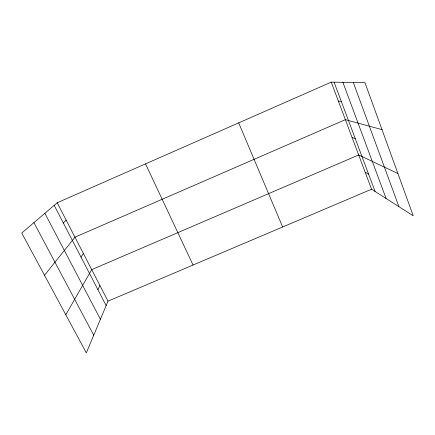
<?xml version="1.0" encoding="UTF-8"?>
<svg xmlns="http://www.w3.org/2000/svg" width="435" height="435" viewBox="0 0 435 435"><rect width="100%" height="100%" fill="white"/><g stroke="black" fill="none" stroke-linecap="round" stroke-linejoin="round"><path stroke-width="0.65" d="M371.566 189.23L108 301.156L86.331 352.861L21.75 233.04L57.192 202.759L331.236 82.139L364.954 82.639L413.25 215.809L371.566 189.23L331.236 82.139M97.886 289.656L99.919 285.507M65.794 314.755L91.725 269.635L358.657 154.958L397.916 173.521M81.008 257.085L83.411 253.529M44.506 275.263L74.972 237.189L345.363 119.652L382.001 129.635M63.352 223.019L66.153 220.105M338.354 101.045L341.328 101.491M352.062 137.438L355.275 138.651M365.161 172.222L368.603 174.147M33.935 222.633L93.726 335.211M44.865 213.291L100.409 319.268M54.185 205.331L106.145 305.587M57.192 202.759L108 301.156M145.535 163.875L193.053 265.035M238.69 122.877L282.647 226.988M334.08 82.182L375.111 191.492M342.9 82.313L386.09 198.49M353.296 82.465L398.944 206.69"/></g></svg>
